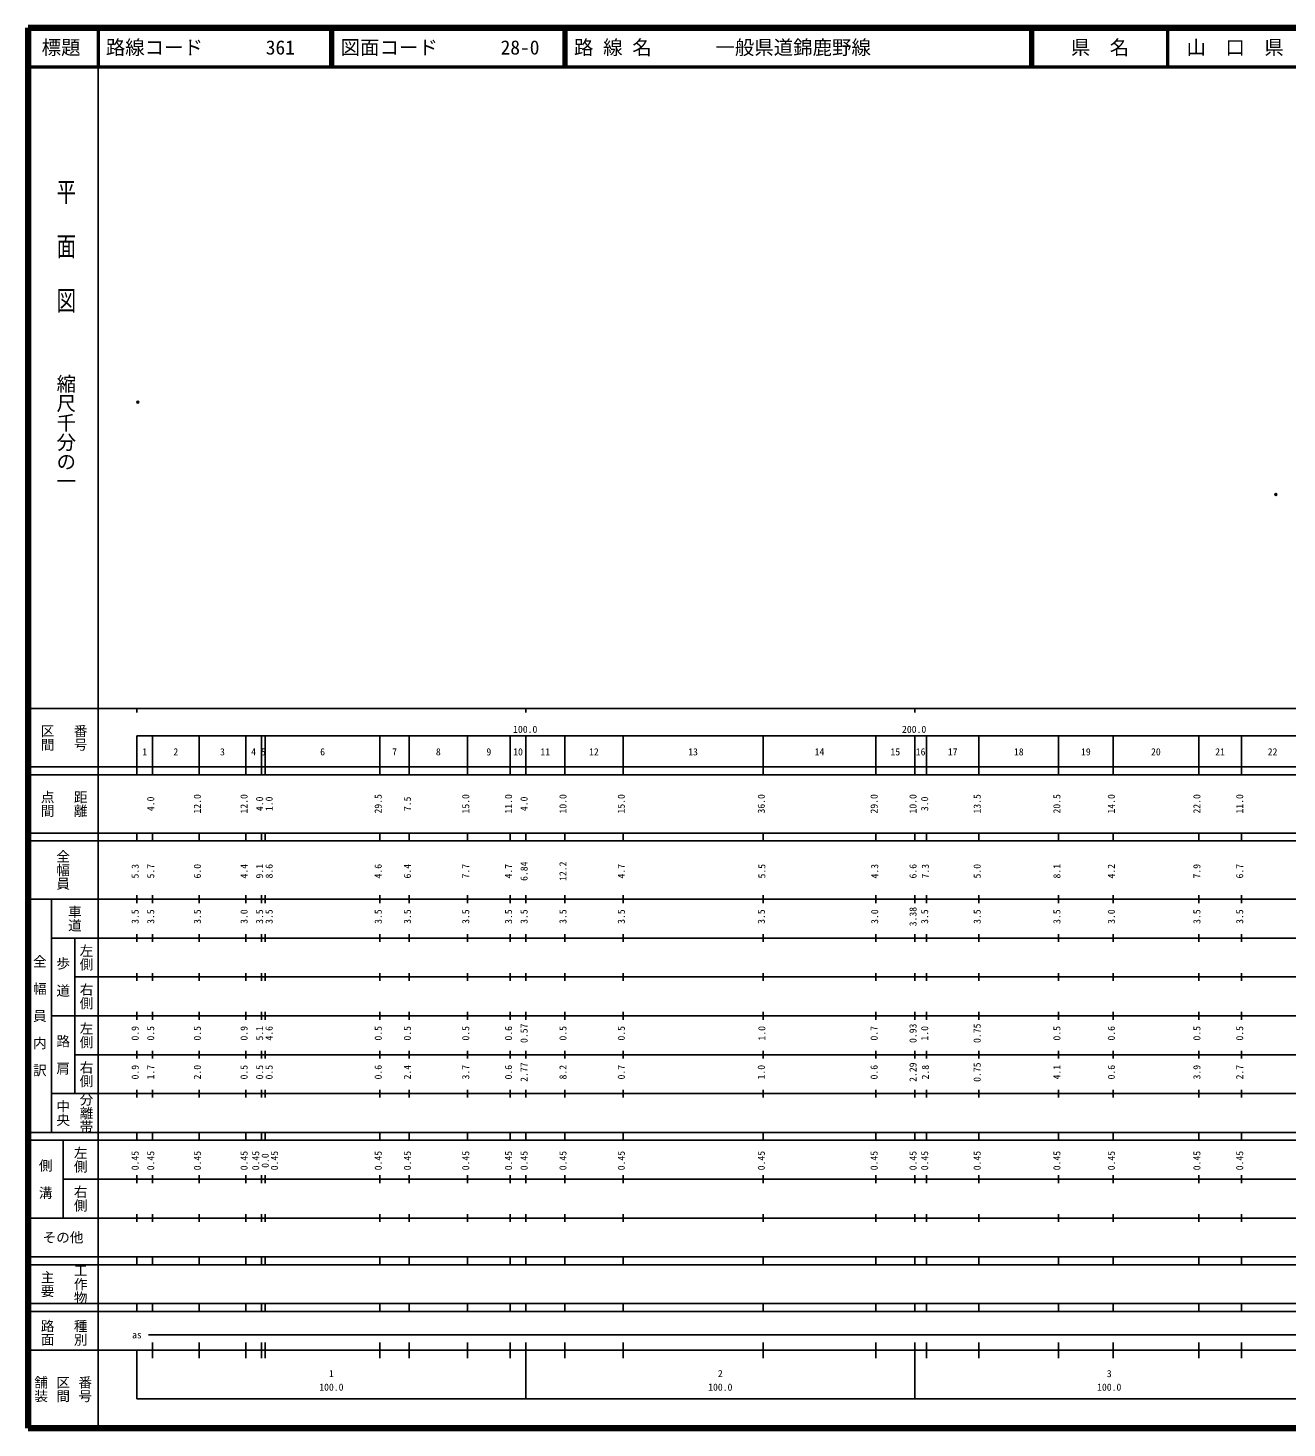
# Model space of a CAD drawing. Units: millimetres on the paper. Extents: x 40 to 680, y 20 to 380.
# Drawn here: x 40 to 363.7, y 20 to 380 of the extents above; entities that cross this region are included whole.
import ezdxf
from ezdxf.enums import TextEntityAlignment as Align

# ---------------------------------------------------------------- set-up
doc = ezdxf.new("R2010")
doc.units = ezdxf.units.MM
doc.header["$PDMODE"] = 32
doc.header["$PDSIZE"] = 0.5
doc.layers.add('M-OTRS', color=6, linetype='Continuous')
doc.layers.add('M-TTL-TXT', color=7, linetype='Continuous')
for name, color, linetype, lineweight in [('M-TTL', 2, 'Continuous', 140), ('M-TTL-BAND', 7, 'Continuous', 25), ('M-TTL-LINE', 7, 'Continuous', 50)]:
    doc.layers.add(name, color=color, linetype=linetype, lineweight=lineweight)
doc.styles.add('@ＭＳ ゴシック', font='')
doc.styles.add('ＭＳ ゴシック', font='')
doc.styles.get('@ＭＳ ゴシック').set_extended_font_data('@MS Gothic')
doc.styles.get('ＭＳ ゴシック').set_extended_font_data('MS Gothic')

msp = doc.modelspace()

# ---------------------------------------------------------------- linework, layer by layer
at = {"layer": 'M-OTRS'}
for p in [(68.222, 283.752), (360.863, 260.078)]:
    msp.add_point(p, dxfattribs=at)
at = {"layer": 'M-TTL'}
for p, q in [((40, 380), (40, 20)), ((680, 380), (40, 380)), ((40, 20), (680, 20))]:
    msp.add_line(p, q, dxfattribs=at)
at = {"layer": 'M-TTL-BAND'}
for p, q in [((58, 370), (58, 20)), ((40, 205), (579, 205)), ((68, 205), (68, 204)), ((168, 205), (168, 204)), ((268, 205), (268, 204)), ((68, 198), (579, 198)), ((68, 198), (68, 188)), ((72, 188), (72, 198)), ((84, 188), (84, 198)), ((96, 188), (96, 198)), ((100, 188), (100, 198)), ((101, 188), (101, 198)), ((130.5, 188), (130.5, 198)), ((138, 188), (138, 198)), ((153, 188), (153, 198)), ((164, 188), (164, 198)), ((168, 188), (168, 198)), ((178, 188), (178, 198)), ((193, 188), (193, 198)), ((229, 188), (229, 198)), ((258, 188), (258, 198)), ((268, 188), (268, 198)), ((271, 188), (271, 198)), ((284.5, 188), (284.5, 198)), ((305, 188), (305, 198)), ((319, 188), (319, 198)), ((341, 188), (341, 198)), ((352, 188), (352, 198)), ((40, 190), (579, 190)), ((40, 188), (579, 188)), ((40, 173), (579, 173)), ((68, 171), (68, 173)), ((72, 171), (72, 173)), ((84, 171), (84, 173)), ((96, 171), (96, 173)), ((100, 171), (100, 173)), ((101, 171), (101, 173)), ((130.5, 171), (130.5, 173)), ((138, 171), (138, 173)), ((153, 171), (153, 173)), ((164, 171), (164, 173)), ((168, 171), (168, 173)), ((178, 171), (178, 173)), ((193, 171), (193, 173)), ((229, 171), (229, 173)), ((258, 171), (258, 173)), ((268, 171), (268, 173)), ((271, 171), (271, 173)), ((284.5, 171), (284.5, 173)), ((305, 171), (305, 173)), ((319, 171), (319, 173)), ((341, 171), (341, 173)), ((352, 171), (352, 173)), ((40, 171), (579, 171)), ((40, 156), (579, 156)), ((46, 96), (46, 156)), ((68, 155), (68, 157)), ((72, 155), (72, 157)), ((84, 155), (84, 157)), ((96, 155), (96, 157)), ((100, 155), (100, 157)), ((101, 155), (101, 157)), ((130.5, 155), (130.5, 157)), ((138, 155), (138, 157)), ((153, 155), (153, 157)), ((164, 155), (164, 157)), ((168, 155), (168, 157)), ((178, 155), (178, 157)), ((193, 155), (193, 157)), ((229, 155), (229, 157)), ((258, 155), (258, 157)), ((268, 155), (268, 157)), ((271, 155), (271, 157)), ((284.5, 155), (284.5, 157)), ((305, 155), (305, 157)), ((319, 155), (319, 157)), ((341, 155), (341, 157)), ((352, 155), (352, 157)), ((46, 146), (579, 146)), ((52, 146), (52, 106)), ((68, 145), (68, 147)), ((72, 145), (72, 147)), ((84, 145), (84, 147)), ((96, 145), (96, 147)), ((100, 145), (100, 147)), ((101, 145), (101, 147)), ((130.5, 145), (130.5, 147)), ((138, 145), (138, 147)), ((153, 145), (153, 147)), ((164, 145), (164, 147)), ((168, 145), (168, 147)), ((178, 145), (178, 147)), ((193, 145), (193, 147)), ((229, 145), (229, 147)), ((258, 145), (258, 147)), ((268, 145), (268, 147)), ((271, 145), (271, 147)), ((284.5, 145), (284.5, 147)), ((305, 145), (305, 147)), ((319, 145), (319, 147)), ((341, 145), (341, 147)), ((352, 145), (352, 147)), ((68, 135), (68, 137)), ((72, 135), (72, 137)), ((84, 135), (84, 137)), ((96, 135), (96, 137)), ((100, 135), (100, 137)), ((101, 135), (101, 137)), ((130.5, 135), (130.5, 137)), ((138, 135), (138, 137)), ((153, 135), (153, 137)), ((164, 135), (164, 137)), ((168, 135), (168, 137)), ((178, 135), (178, 137)), ((193, 135), (193, 137)), ((229, 135), (229, 137)), ((258, 135), (258, 137)), ((268, 135), (268, 137)), ((271, 135), (271, 137)), ((284.5, 135), (284.5, 137)), ((305, 135), (305, 137)), ((319, 135), (319, 137)), ((341, 135), (341, 137)), ((352, 135), (352, 137)), ((52, 136), (579, 136)), ((46, 126), (579, 126)), ((68, 125), (68, 127)), ((72, 125), (72, 127)), ((84, 125), (84, 127)), ((96, 125), (96, 127)), ((100, 125), (100, 127)), ((101, 125), (101, 127)), ((130.5, 125), (130.5, 127)), ((138, 125), (138, 127)), ((153, 125), (153, 127)), ((164, 125), (164, 127)), ((168, 125), (168, 127)), ((178, 125), (178, 127)), ((193, 125), (193, 127)), ((229, 125), (229, 127)), ((258, 125), (258, 127)), ((268, 125), (268, 127)), ((271, 125), (271, 127)), ((284.5, 125), (284.5, 127)), ((305, 125), (305, 127)), ((319, 125), (319, 127)), ((341, 125), (341, 127)), ((352, 125), (352, 127)), ((52, 116), (579, 116)), ((68, 115), (68, 117)), ((72, 115), (72, 117)), ((84, 115), (84, 117)), ((96, 115), (96, 117)), ((100, 115), (100, 117)), ((101, 115), (101, 117)), ((130.5, 115), (130.5, 117)), ((138, 115), (138, 117)), ((153, 115), (153, 117)), ((164, 115), (164, 117)), ((168, 115), (168, 117)), ((178, 115), (178, 117)), ((193, 115), (193, 117)), ((229, 115), (229, 117)), ((258, 115), (258, 117)), ((268, 115), (268, 117)), ((271, 115), (271, 117)), ((284.5, 115), (284.5, 117)), ((305, 115), (305, 117)), ((319, 115), (319, 117)), ((341, 115), (341, 117)), ((352, 115), (352, 117)), ((46, 106), (579, 106)), ((68, 105), (68, 107)), ((72, 105), (72, 107)), ((84, 105), (84, 107)), ((96, 105), (96, 107)), ((100, 105), (100, 107)), ((101, 105), (101, 107)), ((130.5, 105), (130.5, 107)), ((138, 105), (138, 107)), ((153, 105), (153, 107)), ((164, 105), (164, 107)), ((168, 105), (168, 107)), ((178, 105), (178, 107)), ((193, 105), (193, 107)), ((229, 105), (229, 107)), ((258, 105), (258, 107)), ((268, 105), (268, 107)), ((271, 105), (271, 107)), ((284.5, 105), (284.5, 107)), ((305, 105), (305, 107)), ((319, 105), (319, 107)), ((341, 105), (341, 107)), ((352, 105), (352, 107)), ((40, 96), (579, 96)), ((40, 94), (579, 94)), ((49, 94), (49, 74)), ((68, 94), (68, 96)), ((72, 94), (72, 96)), ((84, 94), (84, 96)), ((96, 94), (96, 96)), ((100, 94), (100, 96)), ((101, 94), (101, 96)), ((130.5, 94), (130.5, 96)), ((138, 94), (138, 96)), ((153, 94), (153, 96)), ((164, 94), (164, 96)), ((168, 94), (168, 96)), ((178, 94), (178, 96)), ((193, 94), (193, 96)), ((229, 94), (229, 96)), ((258, 94), (258, 96)), ((268, 94), (268, 96)), ((271, 94), (271, 96)), ((284.5, 94), (284.5, 96)), ((305, 94), (305, 96)), ((319, 94), (319, 96)), ((341, 94), (341, 96)), ((352, 94), (352, 96)), ((49, 84), (579, 84)), ((68, 83), (68, 85)), ((72, 83), (72, 85)), ((84, 83), (84, 85)), ((96, 83), (96, 85)), ((100, 83), (100, 85)), ((101, 83), (101, 85)), ((130.5, 83), (130.5, 85)), ((138, 83), (138, 85)), ((153, 83), (153, 85)), ((164, 83), (164, 85)), ((168, 83), (168, 85)), ((178, 83), (178, 85)), ((193, 83), (193, 85)), ((229, 83), (229, 85)), ((258, 83), (258, 85)), ((268, 83), (268, 85)), ((271, 83), (271, 85)), ((284.5, 83), (284.5, 85)), ((305, 83), (305, 85)), ((319, 83), (319, 85)), ((341, 83), (341, 85)), ((352, 83), (352, 85)), ((40, 74), (579, 74)), ((68, 73), (68, 75)), ((72, 73), (72, 75)), ((84, 73), (84, 75)), ((96, 73), (96, 75)), ((100, 73), (100, 75)), ((101, 73), (101, 75)), ((130.5, 73), (130.5, 75)), ((138, 73), (138, 75)), ((153, 73), (153, 75)), ((164, 73), (164, 75)), ((168, 73), (168, 75)), ((178, 73), (178, 75)), ((193, 73), (193, 75)), ((229, 73), (229, 75)), ((258, 73), (258, 75)), ((268, 73), (268, 75)), ((271, 73), (271, 75)), ((284.5, 73), (284.5, 75)), ((305, 73), (305, 75)), ((319, 73), (319, 75)), ((341, 73), (341, 75)), ((352, 73), (352, 75)), ((40, 64), (579, 64)), ((40, 62), (579, 62)), ((68, 62), (68, 64)), ((72, 62), (72, 64)), ((84, 62), (84, 64)), ((96, 62), (96, 64)), ((100, 62), (100, 64)), ((101, 62), (101, 64)), ((130.5, 62), (130.5, 64)), ((138, 62), (138, 64)), ((153, 62), (153, 64)), ((164, 62), (164, 64)), ((168, 62), (168, 64)), ((178, 62), (178, 64)), ((193, 62), (193, 64)), ((229, 62), (229, 64)), ((258, 62), (258, 64)), ((268, 62), (268, 64)), ((271, 62), (271, 64)), ((284.5, 62), (284.5, 64)), ((305, 62), (305, 64)), ((319, 62), (319, 64)), ((341, 62), (341, 64)), ((352, 62), (352, 64)), ((40, 52), (579, 52)), ((68, 50), (68, 52)), ((72, 50), (72, 52)), ((84, 50), (84, 52)), ((96, 50), (96, 52)), ((100, 50), (100, 52)), ((101, 50), (101, 52)), ((130.5, 50), (130.5, 52)), ((138, 50), (138, 52)), ((153, 50), (153, 52)), ((164, 50), (164, 52)), ((168, 50), (168, 52)), ((178, 50), (178, 52)), ((193, 50), (193, 52)), ((229, 50), (229, 52)), ((258, 50), (258, 52)), ((268, 50), (268, 52)), ((271, 50), (271, 52)), ((284.5, 50), (284.5, 52)), ((305, 50), (305, 52)), ((319, 50), (319, 52)), ((341, 50), (341, 52)), ((352, 50), (352, 52)), ((40, 50), (579, 50)), ((71, 44), (565, 44)), ((40, 40), (579, 40)), ((68, 40), (68, 27.5)), ((72, 38), (72, 42)), ((84, 38), (84, 42)), ((96, 38), (96, 42)), ((100, 38), (100, 42)), ((101, 38), (101, 42)), ((130.5, 38), (130.5, 42)), ((138, 38), (138, 42)), ((153, 38), (153, 42)), ((164, 38), (164, 42)), ((168, 27.5), (168, 42)), ((178, 38), (178, 42)), ((193, 38), (193, 42)), ((229, 38), (229, 42)), ((258, 38), (258, 42)), ((268, 27.5), (268, 42)), ((271, 38), (271, 42)), ((284.5, 38), (284.5, 42)), ((305, 38), (305, 42)), ((319, 38), (319, 42)), ((341, 38), (341, 42)), ((352, 38), (352, 42)), ((68, 27.5), (579, 27.5))]:
    msp.add_line(p, q, dxfattribs=at)
at = {"layer": 'M-TTL-LINE'}
for p, q in [((58, 380), (58, 370)), ((117.75, 380), (117.75, 370)), ((118.25, 380), (118.25, 370)), ((177.75, 380), (177.75, 370)), ((178.25, 380), (178.25, 370)), ((297.75, 380), (297.75, 370)), ((298.25, 380), (298.25, 370)), ((333, 380), (333, 370)), ((40, 370), (680, 370))]:
    msp.add_line(p, q, dxfattribs=at)

# ---------------------------------------------------------------- texts
at = {"layer": 'M-TTL-BAND', "style": '@ＭＳ ゴシック', "width": 1.4}
msp.add_text('平  面  図', height=3.666, rotation=270, dxfattribs=at).set_placement((49.777, 306.475), align=Align.MIDDLE_RIGHT)
at = {"layer": 'M-TTL-BAND', "style": '@ＭＳ ゴシック'}
msp.add_text('縮尺千分の一', height=3.666, rotation=270, dxfattribs=at).set_placement((49.777, 261.03), align=Align.MIDDLE_RIGHT)
for s, p in [('区間', (45, 197.5)), ('番号', (53.5, 197.5)), ('点間', (45, 180.5)), ('距離', (53.5, 180.5)), ('全幅員', (49, 163.5)), ('車道', (52, 151)), ('左側', (55, 141)), ('全\u3000幅\u3000員\u3000内\u3000訳', (43, 126)), ('歩\u3000道', (49, 136)), ('右側', (55, 131)), ('左側', (55, 121)), ('路\u3000肩', (49, 116)), ('右側', (55, 111)), ('分離帯', (55, 101)), ('中央', (49, 101)), ('左側', (53.5, 89)), ('側\u3000溝', (44.5, 84)), ('右側', (53.5, 79)), ('工作物', (53.5, 57)), ('主要', (45, 57)), ('路面', (45, 44.5)), ('種別', (53.5, 44.5)), ('舗装', (43.333, 30)), ('区間', (49, 30)), ('番号', (54.667, 30))]:
    msp.add_text(s, height=2.566, rotation=270, dxfattribs=at).set_placement(p, align=Align.MIDDLE_CENTER)
at = {"layer": 'M-TTL-BAND', "style": 'ＭＳ ゴシック'}
for s, p in [('100.0', (167.844, 198.195)), ('200.0', (267.844, 198.195)), ('1', (70, 192.405)), ('2', (78, 192.405)), ('3', (90, 192.405)), ('4', (98, 192.405)), ('5', (100.5, 192.405)), ('6', (115.75, 192.405)), ('7', (134.25, 192.405)), ('8', (145.5, 192.405)), ('9', (158.5, 192.405)), ('10', (166, 192.405)), ('11', (173, 192.405)), ('12', (185.5, 192.405)), ('13', (211, 192.405)), ('14', (243.5, 192.405)), ('15', (263, 192.405)), ('16', (269.5, 192.405)), ('17', (277.75, 192.405)), ('18', (294.75, 192.405)), ('19', (312, 192.405)), ('20', (330, 192.405)), ('21', (346.5, 192.405)), ('22', (360, 192.405)), ('as', (68, 42.5)), ('1', (118, 32.523)), ('2', (218, 32.523)), ('3', (318, 32.523)), ('100.0', (118, 29.033)), ('100.0', (218, 29.033)), ('100.0', (318, 29.033))]:
    msp.add_text(s, height=1.833, dxfattribs=at).set_placement(p, align=Align.BOTTOM_CENTER)
for s, p in [('4.0', (73, 180.5)), ('12.0', (85, 180.5)), ('12.0', (97, 180.5)), ('4.0', (101, 180.5)), ('1.0', (103.449, 180.5)), ('29.5', (131.5, 180.5)), ('7.5', (139, 180.5)), ('15.0', (154, 180.5)), ('11.0', (165, 180.5)), ('4.0', (169, 180.5)), ('10.0', (179, 180.5)), ('15.0', (194, 180.5)), ('36.0', (230, 180.5)), ('29.0', (259, 180.5)), ('10.0', (269, 180.5)), ('3.0', (272, 180.5)), ('13.5', (285.5, 180.5)), ('20.5', (306, 180.5)), ('14.0', (320, 180.5)), ('22.0', (342, 180.5)), ('11.0', (353, 180.5)), ('5.3', (69, 163.174)), ('5.7', (73, 163.174)), ('6.0', (85, 163.174)), ('4.4', (97, 163.174)), ('9.1', (101, 163.174)), ('8.6', (103.449, 163.174)), ('4.6', (131.5, 163.174)), ('6.4', (139, 163.174)), ('7.7', (154, 163.174)), ('4.7', (165, 163.174)), ('6.84', (169, 163.174)), ('12.2', (179, 163.174)), ('4.7', (194, 163.174)), ('5.5', (230.146, 163.174)), ('4.3', (259.146, 163.174)), ('6.6', (269, 163.174)), ('7.3', (272.175, 163.174)), ('5.0', (285.5, 163.174)), ('8.1', (306, 163.174)), ('4.2', (320, 163.174)), ('7.9', (342, 163.174)), ('6.7', (353, 163.174)), ('3.5', (69, 151.5)), ('3.5', (73, 151.5)), ('3.5', (85, 151.5)), ('3.0', (97, 151.5)), ('3.5', (101, 151.5)), ('3.5', (103.449, 151.5)), ('3.5', (131.5, 151.5)), ('3.5', (139, 151.5)), ('3.5', (154, 151.5)), ('3.5', (165, 151.5)), ('3.5', (169, 151.5)), ('3.5', (179, 151.5)), ('3.5', (194, 151.5)), ('3.5', (230, 151.5)), ('3.0', (259.146, 151.5)), ('3.38', (269, 151.5)), ('3.5', (272, 151.5)), ('3.5', (285.5, 151.5)), ('3.5', (306, 151.5)), ('3.0', (320, 151.5)), ('3.5', (342, 151.5)), ('3.5', (353, 151.5)), ('0.9', (69, 121.5)), ('0.5', (73, 121.5)), ('0.5', (85, 121.5)), ('0.9', (97, 121.5)), ('5.1', (101, 121.5)), ('4.6', (103.449, 121.5)), ('0.5', (131.5, 121.5)), ('0.5', (139, 121.5)), ('0.5', (154, 121.5)), ('0.6', (165, 121.5)), ('0.57', (169, 121.5)), ('0.5', (179, 121.5)), ('0.5', (194, 121.5)), ('1.0', (230.146, 121.5)), ('0.7', (259, 121.5)), ('0.93', (269, 121.5)), ('1.0', (272, 121.5)), ('0.75', (285.5, 121.5)), ('0.5', (306, 121.5)), ('0.6', (320, 121.5)), ('0.5', (342, 121.5)), ('0.5', (353, 121.5)), ('0.9', (69, 111.5)), ('1.7', (73, 111.5)), ('2.0', (85, 111.5)), ('0.5', (97, 111.5)), ('0.5', (101, 111.5)), ('0.5', (103.449, 111.5)), ('0.6', (131.5, 111.5)), ('2.4', (139, 111.5)), ('3.7', (154, 111.5)), ('0.6', (165, 111.5)), ('2.77', (169, 111.5)), ('8.2', (179, 111.5)), ('0.7', (194, 111.5)), ('1.0', (230, 111.5)), ('0.6', (259, 111.5)), ('2.29', (269, 111.5)), ('2.8', (272.175, 111.5)), ('0.75', (285.5, 111.5)), ('4.1', (306, 111.5)), ('0.6', (320, 111.5)), ('3.9', (342, 111.5)), ('2.7', (353, 111.5)), ('0.45', (69, 88.764)), ('0.45', (73, 88.764)), ('0.45', (85, 88.764)), ('0.45', (97, 88.764)), ('0.45', (100, 88.764)), ('0.0', (102.449, 88.764)), ('0.45', (104.819, 88.764)), ('0.45', (131.5, 88.764)), ('0.45', (139, 88.764)), ('0.45', (154, 88.764)), ('0.45', (165, 88.764)), ('0.45', (169, 88.764)), ('0.45', (179, 88.764)), ('0.45', (194, 88.764)), ('0.45', (230, 88.764)), ('0.45', (259, 88.764)), ('0.45', (269, 88.764)), ('0.45', (272, 88.764)), ('0.45', (285.5, 88.764)), ('0.45', (306, 88.764)), ('0.45', (320, 88.764)), ('0.45', (342, 88.764)), ('0.45', (353, 88.764))]:
    msp.add_text(s, height=1.833, rotation=90, dxfattribs=at).set_placement(p, align=Align.BOTTOM_CENTER)
msp.add_text('その他', height=2.566, dxfattribs=at).set_placement((49, 69), align=Align.MIDDLE_CENTER)
at = {"layer": 'M-TTL-TXT', "style": 'ＭＳ ゴシック'}
for s, p in [('標題', (48.5, 375)), ('県\u3000名', (315.625, 375)), ('山\u3000口\u3000県', (350.375, 375))]:
    msp.add_text(s, height=3.666, dxfattribs=at).set_placement(p, align=Align.MIDDLE_CENTER)
for s, p in [('路線コード', (60, 375)), ('361', (101.142, 375)), ('図面コード', (120.38, 375)), ('28-0', (161.521, 375)), ('路 線 名', (180.38, 375)), ('一般県道錦鹿野線', (216.734, 375))]:
    msp.add_text(s, height=3.666, dxfattribs=at).set_placement(p, align=Align.MIDDLE_LEFT)

doc.saveas('drawing.dxf')
